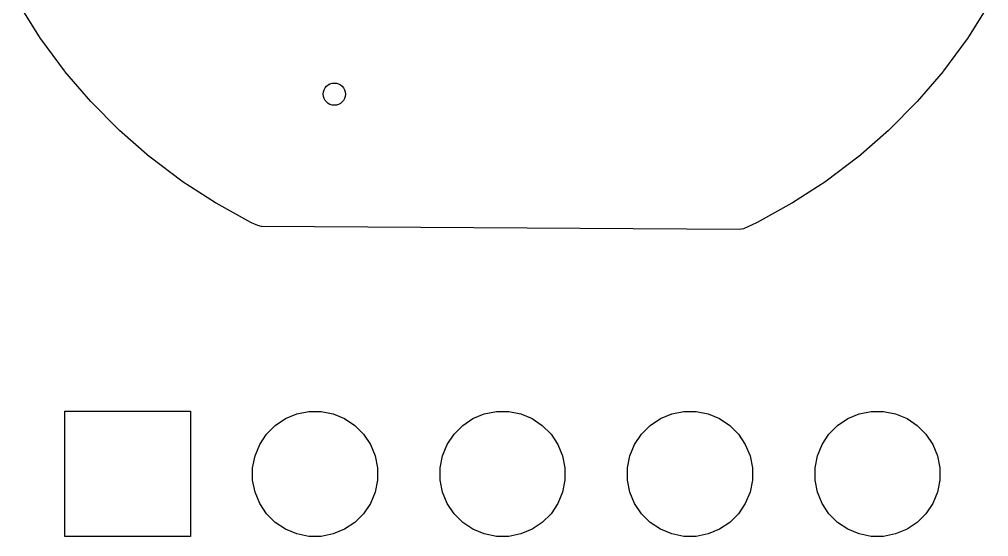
# Model space of a CAD drawing. Extents: x 3.639 to 4.235, y -4.372 to -3.642.
# Drawn here: x 3.678 to 4.196, y -4.372 to -4.096 of the extents above; entities that cross this region are included whole.
import ezdxf

# ---------------------------------------------------------------- set-up
doc = ezdxf.new("R2010")
doc.units = 0
doc.header["$MEASUREMENT"] = 0
doc.layers.add('BLACK', color=7, linetype='CONTINUOUS')

msp = doc.modelspace()

# ---------------------------------------------------------------- linework, layer by layer
at = {"layer": 'BLACK', "linetype": 'CONTINUOUS'}
for p, q in [((3.68982, -4.10607), (3.67849, -4.08818)), ((4.19552, -4.08818), (4.1842, -4.10607)), ((3.69002, -4.10636), (3.68982, -4.10607)), ((3.7026, -4.12338), (3.69002, -4.10636)), ((4.184, -4.10636), (4.17142, -4.12339)), ((4.1842, -4.10607), (4.184, -4.10636)), ((3.70282, -4.12366), (3.7026, -4.12338)), ((3.71659, -4.13974), (3.70282, -4.12366)), ((4.1712, -4.12366), (4.15743, -4.13974)), ((4.17142, -4.12339), (4.1712, -4.12366)), ((3.71683, -4.14), (3.71659, -4.13974)), ((3.73172, -4.15504), (3.71683, -4.14)), ((4.15719, -4.14), (4.1423, -4.15504)), ((4.15743, -4.13974), (4.15719, -4.14)), ((3.73197, -4.15528), (3.73172, -4.15504)), ((3.74791, -4.16922), (3.73197, -4.15528)), ((4.14204, -4.15528), (4.12611, -4.16922)), ((4.1423, -4.15504), (4.14204, -4.15528)), ((3.74818, -4.16945), (3.74791, -4.16922)), ((3.76507, -4.18221), (3.74818, -4.16945)), ((4.12584, -4.16945), (4.10895, -4.18221)), ((4.12611, -4.16922), (4.12584, -4.16945)), ((3.76536, -4.18241), (3.76507, -4.18221)), ((3.78312, -4.19392), (3.76536, -4.18241)), ((4.10866, -4.18241), (4.09089, -4.19392)), ((4.10895, -4.18221), (4.10866, -4.18241)), ((3.78342, -4.1941), (3.78312, -4.19392)), ((3.80197, -4.20431), (3.78342, -4.1941)), ((4.09059, -4.1941), (4.07204, -4.20431)), ((4.09089, -4.19392), (4.09059, -4.1941)), ((3.80228, -4.20447), (3.80197, -4.20431)), ((3.80566, -4.20602), (3.80228, -4.20447)), ((3.80767, -4.20647), (3.80566, -4.20602)), ((4.0627, -4.20811), (3.80767, -4.20647)), ((4.06478, -4.20767), (4.0627, -4.20811)), ((4.07173, -4.20447), (4.06478, -4.20767)), ((4.07204, -4.20431), (4.07173, -4.20447)), ((3.70276, -4.37205), (3.70276, -4.30512)), ((3.70276, -4.30512), (3.76969, -4.30512)), ((3.76969, -4.30512), (3.76969, -4.37205)), ((3.82045, -4.30907), (3.82651, -4.30656)), ((3.82651, -4.30656), (3.83294, -4.30528)), ((3.83294, -4.30528), (3.8395, -4.30528)), ((3.8395, -4.30528), (3.84593, -4.30656)), ((3.84593, -4.30656), (3.852, -4.30907)), ((3.92045, -4.30907), (3.92651, -4.30656)), ((3.92651, -4.30656), (3.93294, -4.30528)), ((3.93294, -4.30528), (3.9395, -4.30528)), ((3.9395, -4.30528), (3.94593, -4.30656)), ((3.94593, -4.30656), (3.952, -4.30907)), ((4.02045, -4.30907), (4.02651, -4.30656)), ((4.02651, -4.30656), (4.03294, -4.30528)), ((4.03294, -4.30528), (4.0395, -4.30528)), ((4.0395, -4.30528), (4.04593, -4.30656)), ((4.04593, -4.30656), (4.052, -4.30907)), ((4.12045, -4.30907), (4.12651, -4.30656)), ((4.12651, -4.30656), (4.13294, -4.30528)), ((4.13294, -4.30528), (4.1395, -4.30528)), ((4.1395, -4.30528), (4.14593, -4.30656)), ((4.14593, -4.30656), (4.152, -4.30907)), ((3.81499, -4.31271), (3.82045, -4.30907)), ((3.852, -4.30907), (3.85745, -4.31271)), ((3.91499, -4.31271), (3.92045, -4.30907)), ((3.952, -4.30907), (3.95745, -4.31271)), ((4.01499, -4.31271), (4.02045, -4.30907)), ((4.052, -4.30907), (4.05745, -4.31271)), ((4.11499, -4.31271), (4.12045, -4.30907)), ((4.152, -4.30907), (4.15745, -4.31271)), ((3.81035, -4.31735), (3.81499, -4.31271)), ((3.85745, -4.31271), (3.86209, -4.31735)), ((3.91035, -4.31735), (3.91499, -4.31271)), ((3.95745, -4.31271), (3.96209, -4.31735)), ((4.01035, -4.31735), (4.01499, -4.31271)), ((4.05745, -4.31271), (4.06209, -4.31735)), ((4.11035, -4.31735), (4.11499, -4.31271)), ((4.15745, -4.31271), (4.16209, -4.31735)), ((3.80671, -4.32281), (3.81035, -4.31735)), ((3.86209, -4.31735), (3.86573, -4.32281)), ((3.90671, -4.32281), (3.91035, -4.31735)), ((3.96209, -4.31735), (3.96573, -4.32281)), ((4.00671, -4.32281), (4.01035, -4.31735)), ((4.06209, -4.31735), (4.06573, -4.32281)), ((4.10671, -4.32281), (4.11035, -4.31735)), ((4.16209, -4.31735), (4.16573, -4.32281)), ((3.8042, -4.32887), (3.80671, -4.32281)), ((3.86573, -4.32281), (3.86824, -4.32887)), ((3.9042, -4.32887), (3.90671, -4.32281)), ((3.96573, -4.32281), (3.96824, -4.32887)), ((4.0042, -4.32887), (4.00671, -4.32281)), ((4.06573, -4.32281), (4.06824, -4.32887)), ((4.1042, -4.32887), (4.10671, -4.32281)), ((4.16573, -4.32281), (4.16824, -4.32887)), ((3.80292, -4.3353), (3.8042, -4.32887)), ((3.86824, -4.32887), (3.86952, -4.3353)), ((3.90292, -4.3353), (3.9042, -4.32887)), ((3.96824, -4.32887), (3.96952, -4.3353)), ((4.00292, -4.3353), (4.0042, -4.32887)), ((4.06824, -4.32887), (4.06952, -4.3353)), ((4.10292, -4.3353), (4.1042, -4.32887)), ((4.16824, -4.32887), (4.16952, -4.3353)), ((3.80292, -4.34186), (3.80292, -4.3353)), ((3.86952, -4.3353), (3.86952, -4.34186)), ((3.90292, -4.34186), (3.90292, -4.3353)), ((3.96952, -4.3353), (3.96952, -4.34186)), ((4.00292, -4.34186), (4.00292, -4.3353)), ((4.06952, -4.3353), (4.06952, -4.34186)), ((4.10292, -4.34186), (4.10292, -4.3353)), ((4.16952, -4.3353), (4.16952, -4.34186)), ((3.8042, -4.3483), (3.80292, -4.34186)), ((3.86952, -4.34186), (3.86824, -4.3483)), ((3.9042, -4.3483), (3.90292, -4.34186)), ((3.96952, -4.34186), (3.96824, -4.3483)), ((4.0042, -4.3483), (4.00292, -4.34186)), ((4.06952, -4.34186), (4.06824, -4.3483)), ((4.1042, -4.3483), (4.10292, -4.34186)), ((4.16952, -4.34186), (4.16824, -4.3483)), ((3.80671, -4.35436), (3.8042, -4.3483)), ((3.86824, -4.3483), (3.86573, -4.35436)), ((3.90671, -4.35436), (3.9042, -4.3483)), ((3.96824, -4.3483), (3.96573, -4.35436)), ((4.00671, -4.35436), (4.0042, -4.3483)), ((4.06824, -4.3483), (4.06573, -4.35436)), ((4.10671, -4.35436), (4.1042, -4.3483)), ((4.16824, -4.3483), (4.16573, -4.35436)), ((3.81035, -4.35981), (3.80671, -4.35436)), ((3.86573, -4.35436), (3.86209, -4.35981)), ((3.91035, -4.35981), (3.90671, -4.35436)), ((3.96573, -4.35436), (3.96209, -4.35981)), ((4.01035, -4.35981), (4.00671, -4.35436)), ((4.06573, -4.35436), (4.06209, -4.35981)), ((4.11035, -4.35981), (4.10671, -4.35436)), ((4.16573, -4.35436), (4.16209, -4.35981)), ((3.81499, -4.36445), (3.81035, -4.35981)), ((3.86209, -4.35981), (3.85745, -4.36445)), ((3.91499, -4.36445), (3.91035, -4.35981)), ((3.96209, -4.35981), (3.95745, -4.36445)), ((4.01499, -4.36445), (4.01035, -4.35981)), ((4.06209, -4.35981), (4.05745, -4.36445)), ((4.11499, -4.36445), (4.11035, -4.35981)), ((4.16209, -4.35981), (4.15745, -4.36445)), ((3.82045, -4.3681), (3.81499, -4.36445)), ((3.82651, -4.37061), (3.82045, -4.3681)), ((3.852, -4.3681), (3.84593, -4.37061)), ((3.85745, -4.36445), (3.852, -4.3681)), ((3.92045, -4.3681), (3.91499, -4.36445)), ((3.92651, -4.37061), (3.92045, -4.3681)), ((3.952, -4.3681), (3.94593, -4.37061)), ((3.95745, -4.36445), (3.952, -4.3681)), ((4.02045, -4.3681), (4.01499, -4.36445)), ((4.02651, -4.37061), (4.02045, -4.3681)), ((4.052, -4.3681), (4.04593, -4.37061)), ((4.05745, -4.36445), (4.052, -4.3681)), ((4.12045, -4.3681), (4.11499, -4.36445)), ((4.12651, -4.37061), (4.12045, -4.3681)), ((4.152, -4.3681), (4.14593, -4.37061)), ((4.15745, -4.36445), (4.152, -4.3681)), ((3.76969, -4.37205), (3.70276, -4.37205)), ((3.83294, -4.37189), (3.82651, -4.37061)), ((3.8395, -4.37189), (3.83294, -4.37189)), ((3.84593, -4.37061), (3.8395, -4.37189)), ((3.93294, -4.37189), (3.92651, -4.37061)), ((3.9395, -4.37189), (3.93294, -4.37189)), ((3.94593, -4.37061), (3.9395, -4.37189)), ((4.03294, -4.37189), (4.02651, -4.37061)), ((4.0395, -4.37189), (4.03294, -4.37189)), ((4.04593, -4.37061), (4.0395, -4.37189)), ((4.13294, -4.37189), (4.12651, -4.37061)), ((4.1395, -4.37189), (4.13294, -4.37189)), ((4.14593, -4.37061), (4.1395, -4.37189))]:
    msp.add_line(p, q, dxfattribs=at)
at = {"layer": 'BLACK'}
msp.add_circle((3.84646, -4.13583), 0.00591, dxfattribs=at)

doc.saveas('drawing.dxf')
